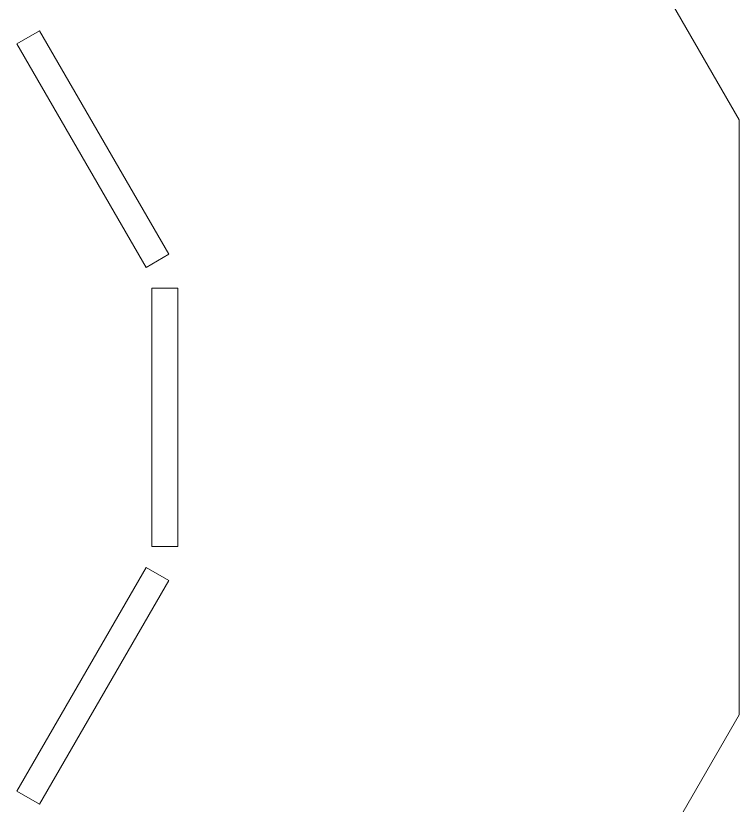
# Model space of a CAD drawing. Header units: centimetres. Extents: x -233 to -82, y 123 to 153.
# Drawn here: x -121.14 to -112.02, y 133.86 to 143.81 of the extents above; entities that cross this region are included whole.
import ezdxf

# ---------------------------------------------------------------- set-up
doc = ezdxf.new("R2010")
doc.units = ezdxf.units.CM
doc.header["$MEASUREMENT"] = 0
doc.layers.add('layer 1', color=7, linetype='Continuous')

msp = doc.modelspace()

# ---------------------------------------------------------------- linework, layer by layer
at = {"layer": 'layer 1', "color": 1, "lineweight": 9}
for points, knots in [([(-126.51636, 152.75145), (-126.51636, 152.75145), (-129.7739, 152.75145), (-129.7739, 152.75145), (-129.7739, 152.75145), (-129.7739, 152.75145), (-136.26995, 149.00072), (-136.26995, 149.00072), (-136.26995, 149.00072), (-136.26995, 149.00072), (-140.02277, 142.50252), (-140.02277, 142.50252), (-140.02277, 142.50252), (-140.02277, 142.50252), (-140.02277, 134.99898), (-140.02277, 134.99898), (-140.02277, 134.99898), (-140.02277, 134.99898), (-136.26995, 128.50081), (-136.26995, 128.50081), (-136.26995, 128.50081), (-136.26995, 128.50081), (-129.7739, 124.74796), (-129.7739, 124.74796), (-129.7739, 124.74796), (-129.7739, 124.74796), (-122.27036, 124.74796), (-122.27036, 124.74796), (-122.27036, 124.74796), (-122.27036, 124.74796), (-115.77213, 128.50081), (-115.77213, 128.50081), (-115.77213, 128.50081), (-115.77213, 128.50081), (-112.02146, 134.99898), (-112.02146, 134.99898), (-112.02146, 134.99898), (-112.02146, 134.99898), (-112.02146, 142.50252), (-112.02146, 142.50252), (-112.02146, 142.50252), (-112.02146, 142.50252), (-115.77213, 149.00072), (-115.77213, 149.00072), (-115.77213, 149.00072), (-115.77213, 149.00072), (-122.27036, 152.75145), (-122.27036, 152.75145), (-122.27036, 152.75145), (-122.27036, 152.75145), (-125.51514, 152.75145), (-125.51514, 152.75145)], [0, 0, 0, 0, 0.0714286, 0.0714286, 0.0714286, 0.0714286, 0.1428571, 0.1428571, 0.1428571, 0.1428571, 0.2142857, 0.2142857, 0.2142857, 0.2142857, 0.2857143, 0.2857143, 0.2857143, 0.2857143, 0.3571429, 0.3571429, 0.3571429, 0.3571429, 0.4285714, 0.4285714, 0.4285714, 0.4285714, 0.5, 0.5, 0.5, 0.5, 0.5714286, 0.5714286, 0.5714286, 0.5714286, 0.6428571, 0.6428571, 0.6428571, 0.6428571, 0.7142857, 0.7142857, 0.7142857, 0.7142857, 0.7857143, 0.7857143, 0.7857143, 0.7857143, 0.8571429, 0.8571429, 0.8571429, 0.8571429, 1, 1, 1, 1]), ([(-120.83526, 143.62438), (-120.83526, 143.62438), (-119.20751, 140.8071), (-119.20751, 140.8071), (-119.20751, 140.8071), (-119.20751, 140.8071), (-119.49326, 140.642), (-119.49326, 140.642), (-119.49326, 140.642), (-119.49326, 140.642), (-121.12101, 143.45928), (-121.12101, 143.45928), (-121.12101, 143.45928), (-121.12101, 143.45928), (-120.83526, 143.62438), (-120.83526, 143.62438)], [0, 0, 0, 0, 0.2, 0.2, 0.2, 0.2, 0.4, 0.4, 0.4, 0.4, 0.6, 0.6, 0.6, 0.6, 1, 1, 1, 1]), ([(-119.09323, 137.12199), (-119.09323, 137.12199), (-119.42346, 137.12199), (-119.42346, 137.12199), (-119.42346, 137.12199), (-119.42346, 137.12199), (-119.42346, 140.37741), (-119.42346, 140.37741), (-119.42346, 140.37741), (-119.42346, 140.37741), (-119.09323, 140.37741), (-119.09323, 140.37741), (-119.09323, 140.37741), (-119.09323, 140.37741), (-119.09323, 137.12199), (-119.09323, 137.12199)], [0, 0, 0, 0, 0.2, 0.2, 0.2, 0.2, 0.4, 0.4, 0.4, 0.4, 0.6, 0.6, 0.6, 0.6, 1, 1, 1, 1]), ([(-119.20752, 136.69444), (-119.20752, 136.69444), (-120.83527, 133.87504), (-120.83527, 133.87504), (-120.83527, 133.87504), (-120.83527, 133.87504), (-121.12099, 134.04014), (-121.12099, 134.04014), (-121.12099, 134.04014), (-121.12099, 134.04014), (-119.49327, 136.85954), (-119.49327, 136.85954), (-119.49327, 136.85954), (-119.49327, 136.85954), (-119.20752, 136.69444), (-119.20752, 136.69444)], [0, 0, 0, 0, 0.2, 0.2, 0.2, 0.2, 0.4, 0.4, 0.4, 0.4, 0.6, 0.6, 0.6, 0.6, 1, 1, 1, 1])]:
    msp.add_open_spline(points, degree=3, knots=knots, dxfattribs=at)

doc.saveas('drawing.dxf')
